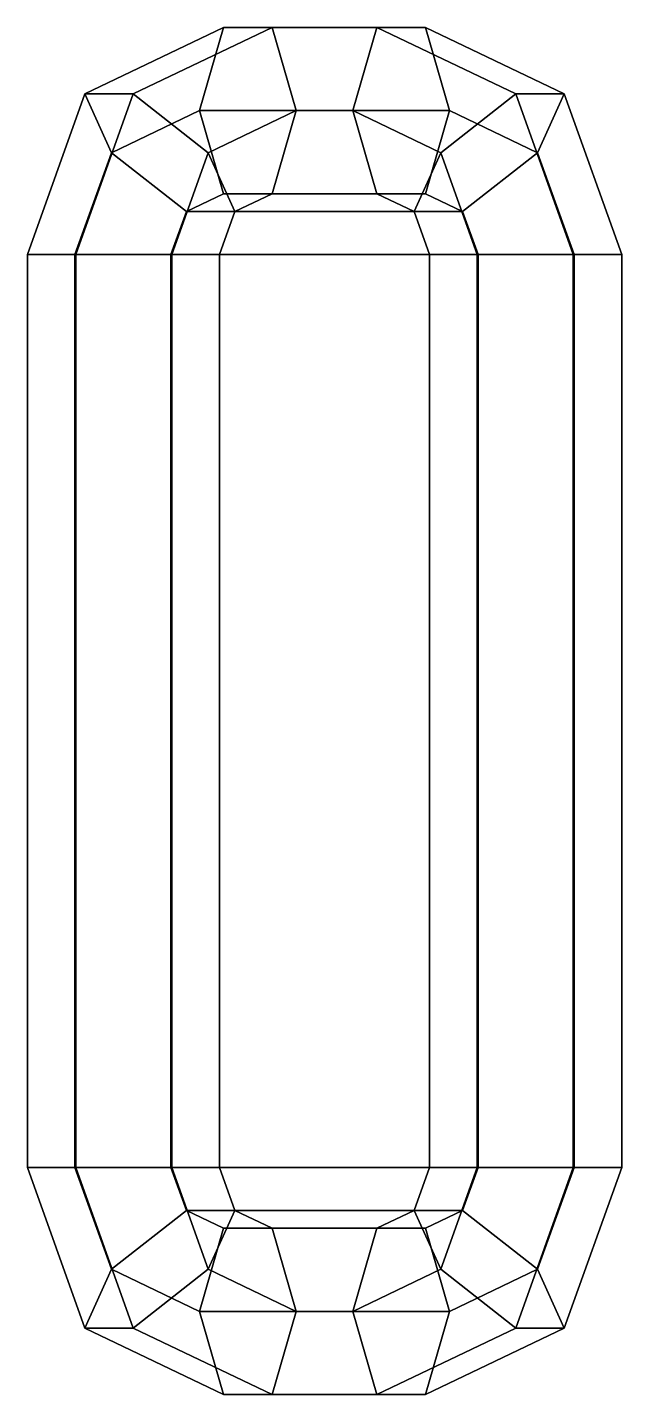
# Model space of a CAD drawing. Extents: x -2.5 to 3, y -17.5 to 13.4.
# Drawn here: x -2.494 to -1.257, y -17.453 to -14.607 of the extents above.
import ezdxf

# ---------------------------------------------------------------- set-up
doc = ezdxf.new("R2010")
doc.units = 0
doc.layers.add('BOATS', color=1, linetype='CONTINUOUS')

msp = doc.modelspace()

# ---------------------------------------------------------------- linework, layer by layer
at = {"layer": 'BOATS'}
for points in [[(-2.2736, -14.7454, 4.5348), (-2.3745, -14.7454, 4.7075), (-2.0856, -14.6068, 4.8762), (-1.9847, -14.6068, 4.7035)], [(-2.3745, -14.7454, 4.7075), (-2.3192, -14.8679, 4.8556), (-2.136, -14.78, 4.9626), (-2.0856, -14.6068, 4.8762)], [(-2.1174, -14.8679, 4.5102), (-2.2736, -14.7454, 4.5348), (-1.9847, -14.6068, 4.7035), (-1.9343, -14.78, 4.6172)], [(-1.8165, -14.78, 5.1492), (-1.7661, -14.6068, 5.0628), (-2.0856, -14.6068, 4.8762), (-2.136, -14.78, 4.9626)], [(-1.7661, -14.6068, 5.0628), (-1.6652, -14.6068, 4.8901), (-1.9847, -14.6068, 4.7035), (-2.0856, -14.6068, 4.8762)], [(-1.6652, -14.6068, 4.8901), (-1.6148, -14.78, 4.8038), (-1.9343, -14.78, 4.6172), (-1.9847, -14.6068, 4.7035)], [(-1.7661, -14.6068, 5.0628), (-1.8165, -14.78, 5.1492), (-1.6334, -14.8679, 5.2562), (-1.4772, -14.7454, 5.2316)], [(-1.6652, -14.6068, 4.8901), (-1.7661, -14.6068, 5.0628), (-1.4772, -14.7454, 5.2316), (-1.3763, -14.7454, 5.0589)], [(-1.6148, -14.78, 4.8038), (-1.6652, -14.6068, 4.8901), (-1.3763, -14.7454, 5.0589), (-1.4316, -14.8679, 4.9108)], [(-2.3933, -15.08, 4.4649), (-2.4942, -15.08, 4.6375), (-2.3745, -14.7454, 4.7075), (-2.2736, -14.7454, 4.5348)], [(-2.4942, -15.08, 4.6375), (-2.3951, -15.08, 4.8113), (-2.3192, -14.8679, 4.8556), (-2.3745, -14.7454, 4.7075)], [(-2.1933, -15.08, 4.4659), (-2.3933, -15.08, 4.4649), (-2.2736, -14.7454, 4.5348), (-2.1174, -14.8679, 4.5102)], [(-1.4772, -14.7454, 5.2316), (-1.6334, -14.8679, 5.2562), (-1.5575, -15.08, 5.3005), (-1.3575, -15.08, 5.3015)], [(-1.3763, -14.7454, 5.0589), (-1.4772, -14.7454, 5.2316), (-1.3575, -15.08, 5.3015), (-1.2566, -15.08, 5.1288)], [(-1.4316, -14.8679, 4.9108), (-1.3763, -14.7454, 5.0589), (-1.2566, -15.08, 5.1288), (-1.3557, -15.08, 4.9551)], [(-2.3192, -14.8679, 4.8556), (-2.163, -14.9903, 4.831), (-2.0856, -14.9532, 4.8762), (-2.136, -14.78, 4.9626)], [(-1.7661, -14.9532, 5.0628), (-1.8165, -14.78, 5.1492), (-2.136, -14.78, 4.9626), (-2.0856, -14.9532, 4.8762)], [(-2.0621, -14.9903, 4.6583), (-2.1174, -14.8679, 4.5102), (-1.9343, -14.78, 4.6172), (-1.9847, -14.9532, 4.7035)], [(-1.6148, -14.78, 4.8038), (-1.6652, -14.9532, 4.8901), (-1.9847, -14.9532, 4.7035), (-1.9343, -14.78, 4.6172)], [(-1.8165, -14.78, 5.1492), (-1.7661, -14.9532, 5.0628), (-1.6887, -14.9903, 5.1081), (-1.6334, -14.8679, 5.2562)], [(-1.6652, -14.9532, 4.8901), (-1.6148, -14.78, 4.8038), (-1.4316, -14.8679, 4.9108), (-1.5878, -14.9903, 4.9354)], [(-2.3951, -15.08, 4.8113), (-2.1951, -15.08, 4.8123), (-2.163, -14.9903, 4.831), (-2.3192, -14.8679, 4.8556)], [(-2.0942, -15.08, 4.6396), (-2.1933, -15.08, 4.4659), (-2.1174, -14.8679, 4.5102), (-2.0621, -14.9903, 4.6583)], [(-1.6334, -14.8679, 5.2562), (-1.6887, -14.9903, 5.1081), (-1.6566, -15.08, 5.1268), (-1.5575, -15.08, 5.3005)], [(-1.5878, -14.9903, 4.9354), (-1.4316, -14.8679, 4.9108), (-1.3557, -15.08, 4.9551), (-1.5557, -15.08, 4.9541)], [(-2.163, -14.9903, 4.831), (-2.0621, -14.9903, 4.6583), (-1.9847, -14.9532, 4.7035), (-2.0856, -14.9532, 4.8762)], [(-1.6652, -14.9532, 4.8901), (-1.7661, -14.9532, 5.0628), (-2.0856, -14.9532, 4.8762), (-1.9847, -14.9532, 4.7035)], [(-2.0621, -14.9903, 4.6583), (-1.5878, -14.9903, 4.9354), (-1.6652, -14.9532, 4.8901), (-1.9847, -14.9532, 4.7035)], [(-1.9847, -14.9532, 4.7035), (-1.6652, -14.9532, 4.8901), (-1.5878, -14.9903, 4.9354), (-2.0621, -14.9903, 4.6583)], [(-1.7661, -14.9532, 5.0628), (-1.6652, -14.9532, 4.8901), (-1.5878, -14.9903, 4.9354), (-1.6887, -14.9903, 5.1081)], [(-2.1951, -15.08, 4.8123), (-2.0942, -15.08, 4.6396), (-2.0621, -14.9903, 4.6583), (-2.163, -14.9903, 4.831)], [(-2.0621, -14.9903, 4.6583), (-1.5878, -14.9903, 4.9354), (-1.5557, -15.08, 4.9541), (-2.0942, -15.08, 4.6396)], [(-2.0942, -15.08, 4.6396), (-1.5557, -15.08, 4.9541), (-1.5878, -14.9903, 4.9354), (-2.0621, -14.9903, 4.6583)], [(-1.6887, -14.9903, 5.1081), (-1.5878, -14.9903, 4.9354), (-1.5557, -15.08, 4.9541), (-1.6566, -15.08, 5.1268)], [(-2.4942, -15.08, 4.6375), (-2.3933, -15.08, 4.4649), (-2.3933, -16.98, 4.4649), (-2.4942, -16.98, 4.6375)], [(-2.3951, -15.08, 4.8113), (-2.4942, -15.08, 4.6375), (-2.4942, -16.98, 4.6375), (-2.3951, -16.98, 4.8113)], [(-2.1951, -15.08, 4.8123), (-2.3951, -15.08, 4.8113), (-2.3951, -16.98, 4.8113), (-2.1951, -16.98, 4.8123)], [(-2.3933, -15.08, 4.4649), (-2.1933, -15.08, 4.4659), (-2.1933, -16.98, 4.4659), (-2.3933, -16.98, 4.4649)], [(-2.0942, -15.08, 4.6396), (-2.1951, -15.08, 4.8123), (-2.1951, -16.98, 4.8123), (-2.0942, -16.98, 4.6396)], [(-2.1933, -15.08, 4.4659), (-2.0942, -15.08, 4.6396), (-2.0942, -16.98, 4.6396), (-2.1933, -16.98, 4.4659)], [(-2.0942, -16.98, 4.6396), (-1.5557, -16.98, 4.9541), (-1.5557, -15.08, 4.9541), (-2.0942, -15.08, 4.6396)], [(-2.0942, -15.08, 4.6396), (-1.5557, -15.08, 4.9541), (-1.5557, -16.98, 4.9541), (-2.0942, -16.98, 4.6396)], [(-1.5575, -15.08, 5.3005), (-1.6566, -15.08, 5.1268), (-1.6566, -16.98, 5.1268), (-1.5575, -16.98, 5.3005)], [(-1.6566, -15.08, 5.1268), (-1.5557, -15.08, 4.9541), (-1.5557, -16.98, 4.9541), (-1.6566, -16.98, 5.1268)], [(-1.3575, -15.08, 5.3015), (-1.5575, -15.08, 5.3005), (-1.5575, -16.98, 5.3005), (-1.3575, -16.98, 5.3015)], [(-1.5557, -15.08, 4.9541), (-1.3557, -15.08, 4.9551), (-1.3557, -16.98, 4.9551), (-1.5557, -16.98, 4.9541)], [(-1.2566, -15.08, 5.1288), (-1.3575, -15.08, 5.3015), (-1.3575, -16.98, 5.3015), (-1.2566, -16.98, 5.1288)], [(-1.3557, -15.08, 4.9551), (-1.2566, -15.08, 5.1288), (-1.2566, -16.98, 5.1288), (-1.3557, -16.98, 4.9551)], [(-2.2736, -17.3146, 4.5348), (-2.3745, -17.3146, 4.7075), (-2.4942, -16.98, 4.6375), (-2.3933, -16.98, 4.4649)], [(-2.3745, -17.3146, 4.7075), (-2.3192, -17.1921, 4.8556), (-2.3951, -16.98, 4.8113), (-2.4942, -16.98, 4.6375)], [(-2.3192, -17.1921, 4.8556), (-2.163, -17.0697, 4.831), (-2.1951, -16.98, 4.8123), (-2.3951, -16.98, 4.8113)], [(-2.1174, -17.1921, 4.5102), (-2.2736, -17.3146, 4.5348), (-2.3933, -16.98, 4.4649), (-2.1933, -16.98, 4.4659)], [(-2.163, -17.0697, 4.831), (-2.0621, -17.0697, 4.6583), (-2.0942, -16.98, 4.6396), (-2.1951, -16.98, 4.8123)], [(-2.0621, -17.0697, 4.6583), (-2.1174, -17.1921, 4.5102), (-2.1933, -16.98, 4.4659), (-2.0942, -16.98, 4.6396)], [(-2.0621, -17.0697, 4.6583), (-1.5878, -17.0697, 4.9354), (-1.5557, -16.98, 4.9541), (-2.0942, -16.98, 4.6396)], [(-2.0942, -16.98, 4.6396), (-1.5557, -16.98, 4.9541), (-1.5878, -17.0697, 4.9354), (-2.0621, -17.0697, 4.6583)], [(-1.5575, -16.98, 5.3005), (-1.6566, -16.98, 5.1268), (-1.6887, -17.0697, 5.1081), (-1.6334, -17.1921, 5.2562)], [(-1.6566, -16.98, 5.1268), (-1.5557, -16.98, 4.9541), (-1.5878, -17.0697, 4.9354), (-1.6887, -17.0697, 5.1081)], [(-1.3575, -16.98, 5.3015), (-1.5575, -16.98, 5.3005), (-1.6334, -17.1921, 5.2562), (-1.4772, -17.3146, 5.2316)], [(-1.5557, -16.98, 4.9541), (-1.3557, -16.98, 4.9551), (-1.4316, -17.1921, 4.9108), (-1.5878, -17.0697, 4.9354)], [(-1.2566, -16.98, 5.1288), (-1.3575, -16.98, 5.3015), (-1.4772, -17.3146, 5.2316), (-1.3763, -17.3146, 5.0589)], [(-1.3557, -16.98, 4.9551), (-1.2566, -16.98, 5.1288), (-1.3763, -17.3146, 5.0589), (-1.4316, -17.1921, 4.9108)], [(-2.136, -17.28, 4.9626), (-2.0856, -17.1068, 4.8762), (-2.163, -17.0697, 4.831), (-2.3192, -17.1921, 4.8556)], [(-2.0856, -17.1068, 4.8762), (-1.9847, -17.1068, 4.7035), (-2.0621, -17.0697, 4.6583), (-2.163, -17.0697, 4.831)], [(-1.9847, -17.1068, 4.7035), (-1.9343, -17.28, 4.6172), (-2.1174, -17.1921, 4.5102), (-2.0621, -17.0697, 4.6583)], [(-1.9847, -17.1068, 4.7035), (-1.6652, -17.1068, 4.8901), (-1.5878, -17.0697, 4.9354), (-2.0621, -17.0697, 4.6583)], [(-2.0621, -17.0697, 4.6583), (-1.5878, -17.0697, 4.9354), (-1.6652, -17.1068, 4.8901), (-1.9847, -17.1068, 4.7035)], [(-1.6334, -17.1921, 5.2562), (-1.6887, -17.0697, 5.1081), (-1.7661, -17.1068, 5.0628), (-1.8165, -17.28, 5.1492)], [(-1.6887, -17.0697, 5.1081), (-1.5878, -17.0697, 4.9354), (-1.6652, -17.1068, 4.8901), (-1.7661, -17.1068, 5.0628)], [(-1.5878, -17.0697, 4.9354), (-1.4316, -17.1921, 4.9108), (-1.6148, -17.28, 4.8038), (-1.6652, -17.1068, 4.8901)], [(-1.8165, -17.28, 5.1492), (-1.7661, -17.1068, 5.0628), (-2.0856, -17.1068, 4.8762), (-2.136, -17.28, 4.9626)], [(-1.7661, -17.1068, 5.0628), (-1.6652, -17.1068, 4.8901), (-1.9847, -17.1068, 4.7035), (-2.0856, -17.1068, 4.8762)], [(-1.6652, -17.1068, 4.8901), (-1.6148, -17.28, 4.8038), (-1.9343, -17.28, 4.6172), (-1.9847, -17.1068, 4.7035)], [(-2.0856, -17.4532, 4.8762), (-2.136, -17.28, 4.9626), (-2.3192, -17.1921, 4.8556), (-2.3745, -17.3146, 4.7075)], [(-1.9343, -17.28, 4.6172), (-1.9847, -17.4532, 4.7035), (-2.2736, -17.3146, 4.5348), (-2.1174, -17.1921, 4.5102)], [(-1.4772, -17.3146, 5.2316), (-1.6334, -17.1921, 5.2562), (-1.8165, -17.28, 5.1492), (-1.7661, -17.4532, 5.0628)], [(-1.4316, -17.1921, 4.9108), (-1.3763, -17.3146, 5.0589), (-1.6652, -17.4532, 4.8901), (-1.6148, -17.28, 4.8038)], [(-1.7661, -17.4532, 5.0628), (-1.8165, -17.28, 5.1492), (-2.136, -17.28, 4.9626), (-2.0856, -17.4532, 4.8762)], [(-1.6148, -17.28, 4.8038), (-1.6652, -17.4532, 4.8901), (-1.9847, -17.4532, 4.7035), (-1.9343, -17.28, 4.6172)], [(-1.9847, -17.4532, 4.7035), (-2.0856, -17.4532, 4.8762), (-2.3745, -17.3146, 4.7075), (-2.2736, -17.3146, 4.5348)], [(-1.3763, -17.3146, 5.0589), (-1.4772, -17.3146, 5.2316), (-1.7661, -17.4532, 5.0628), (-1.6652, -17.4532, 4.8901)], [(-1.6652, -17.4532, 4.8901), (-1.7661, -17.4532, 5.0628), (-2.0856, -17.4532, 4.8762), (-1.9847, -17.4532, 4.7035)]]:
    msp.add_3dface(points, dxfattribs=at)

doc.saveas('drawing.dxf')
